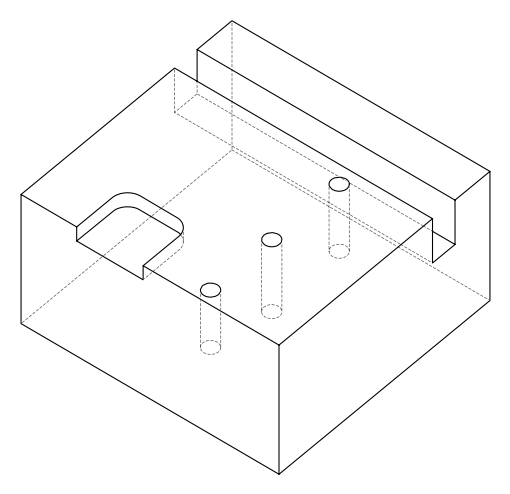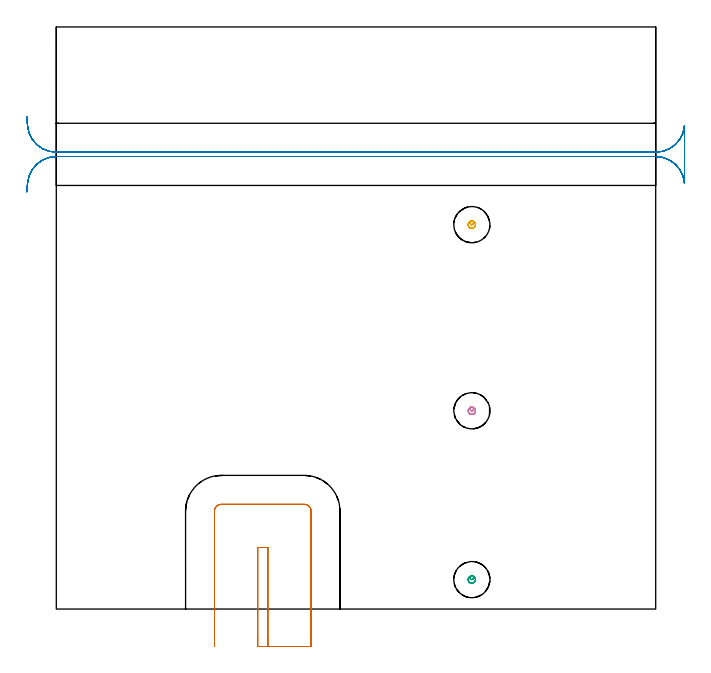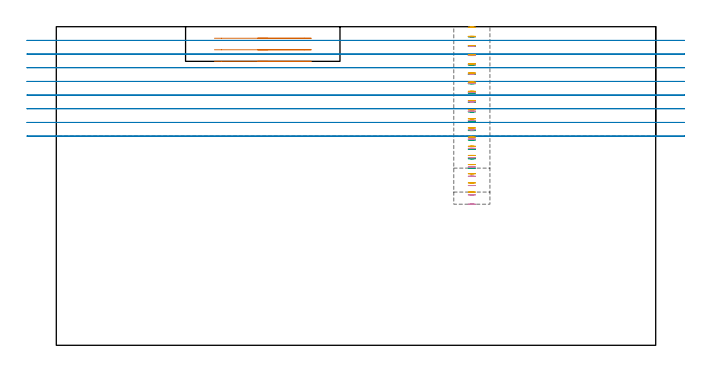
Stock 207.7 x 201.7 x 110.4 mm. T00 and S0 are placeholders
(PLAN: 5 operations, 1 tool changes, 12.3 min)
(1 MILL_SLOT | SLOT_PARTIAL_RECTANGULAR | UGT0201_094 | Follow Part, ap 5, ae 75% | 1.51 min | 28934 mm3)
(2 MILL_RECTANGULAR_SLOT | SLOT_RECTANGULAR | UGT0201_094 | Follow Part, ap 5, ae 75% | 8.14 min | 169253 mm3)
(3 MILL_BLIND_HOLE_FROM_SOLID_MATERIAL | STEP1POCKET | NXT0201_010 | Spiral | 0.77 min | 6013 mm3)
(4 MILL_BLIND_HOLE_FROM_SOLID_MATERIAL_1 | STEP1POCKET_1 | NXT0201_010 | Spiral | 0.96 min | 7553 mm3)
(5 MILL_BLIND_HOLE_FROM_SOLID_MATERIAL_2 | STEP1POCKET_2 | NXT0201_010 | Spiral | 0.91 min | 7034 mm3)
(TOOL UGT0201_094 | End mill 20 mm | D20 FL38 Z4)
(TOOL NXT0201_010 | ENDMILL 10mm [2P460-1000-NA 1630] | D10 FL30 Z6)
(OP 1 MILL_SLOT)
G17 G21 G94 G90
T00 M6
G54
G17 G0 G90 X73.3 Y-13. S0 M3
G43 Z120.4 H0
Z106.4
G94 G1 Y-10. F250.
Y21.3 F500.
X69.8
Y-10.
Y-13. F250.
X88.3
Y-10.
Y33.9 F500.
G3 X85.9 Y36.3 R2.4
G1 X57.2
G3 X54.8 Y33.9 R2.4
G1 Y-10.
Y-13. F250.
G0 X73.3 Z102.4
G1 Y-10.
Y21.3 F500.
X69.8
Y-10.
Y-13. F250.
X88.3
Y-10.
Y33.9 F500.
G3 X85.9 Y36.3 R2.4
G1 X57.2
G3 X54.8 Y33.9 R2.4
G1 Y-10.
Y-13. F250.
G0 X73.3 Z98.4
G1 Y-10.
Y21.3 F500.
X69.8
Y-10.
Y-13. F250.
X88.3
Y-10.
Y33.9 F500.
G3 X85.9 Y36.3 R2.4
G1 X57.2
G3 X54.8 Y33.9 R2.4
G1 Y-10.
Y-13. F250.
G0 Z120.4
M5
M2
(OP 2 MILL_RECTANGULAR_SLOT)
G17 G21 G94 G90
T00 M6
G54
G17 G0 G90 X-10.202 Y144.583 S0 M3
G43 Z120.4 H0
Z105.662
G94 G1 X-9.97 Y147.574 F250.
G2 X0. Y156.8 R10. F500.
G1 X207.7
G2 X217.67 Y147.574 R10.
G1 X217.7
Y167.526
X217.67
G2 X207.7 Y158.3 R10.
G1 X0.
G2 X-9.97 Y167.526 R10.
G1 X-10.202 Y170.517 F250.
G0 Y144.583 Z100.925
G1 X-9.97 Y147.574
G2 X0. Y156.8 R10. F500.
G1 X207.7
G2 X217.67 Y147.574 R10.
G1 X217.7
Y167.526
X217.67
G2 X207.7 Y158.3 R10.
G1 X0.
G2 X-9.97 Y167.526 R10.
G1 X-10.202 Y170.517 F250.
G0 Y144.583 Z96.187
G1 X-9.97 Y147.574
G2 X0. Y156.8 R10. F500.
G1 X207.7
G2 X217.67 Y147.574 R10.
G1 X217.7
Y167.526
X217.67
G2 X207.7 Y158.3 R10.
G1 X0.
G2 X-9.97 Y167.526 R10.
G1 X-10.202 Y170.517 F250.
G0 Y144.583 Z91.45
G1 X-9.97 Y147.574
G2 X0. Y156.8 R10. F500.
G1 X207.7
G2 X217.67 Y147.574 R10.
G1 X217.7
Y167.526
X217.67
G2 X207.7 Y158.3 R10.
G1 X0.
G2 X-9.97 Y167.526 R10.
G1 X-10.202 Y170.517 F250.
G0 Y144.583 Z86.712
G1 X-9.97 Y147.574
G2 X0. Y156.8 R10. F500.
G1 X207.7
G2 X217.67 Y147.574 R10.
G1 X217.7
Y167.526
X217.67
G2 X207.7 Y158.3 R10.
G1 X0.
G2 X-9.97 Y167.526 R10.
G1 X-10.202 Y170.517 F250.
G0 Y144.583 Z81.975
G1 X-9.97 Y147.574
G2 X0. Y156.8 R10. F500.
G1 X207.7
G2 X217.67 Y147.574 R10.
G1 X217.7
Y167.526
X217.67
G2 X207.7 Y158.3 R10.
G1 X0.
G2 X-9.97 Y167.526 R10.
G1 X-10.202 Y170.517 F250.
G0 Y144.583 Z77.237
G1 X-9.97 Y147.574
G2 X0. Y156.8 R10. F500.
G1 X207.7
G2 X217.67 Y147.574 R10.
G1 X217.7
Y167.526
X217.67
G2 X207.7 Y158.3 R10.
G1 X0.
G2 X-9.97 Y167.526 R10.
G1 X-10.202 Y170.517 F250.
G0 Y144.583 Z72.5
G1 X-9.97 Y147.574
G2 X0. Y156.8 R10. F500.
G1 X207.7
G2 X217.67 Y147.574 R10.
G1 X217.7
Y167.526
X217.67
G2 X207.7 Y158.3 R10.
G1 X0.
G2 X-9.97 Y167.526 R10.
G1 X-10.202 Y170.517 F250.
G0 Z120.4
M5
M2
(OP 3 MILL_BLIND_HOLE_FROM_SOLID_MATERIAL)
G17 G21 G94 G90
T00 M6
G54
G17 G0 G90 X144. Y10.2 S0 M3
G43 Z120.4 H1
Z110.15
G94 G3 X144.625 Y10.825 R0.625 F250.
X144. Y11.45 R0.625
X142.75 Y10.2 R1.25
X144. Y11.45 R-1.25
X143.375 Y10.825 R0.625
X144. Y10.2 R0.625
G0 Z106.9
G3 X144.625 Y10.825 R0.625
X144. Y11.45 R0.625
X142.75 Y10.2 R1.25
X144. Y11.45 R-1.25
X143.375 Y10.825 R0.625
X144. Y10.2 R0.625
G0 Z103.65
G3 X144.625 Y10.825 R0.625
X144. Y11.45 R0.625
X142.75 Y10.2 R1.25
X144. Y11.45 R-1.25
X143.375 Y10.825 R0.625
X144. Y10.2 R0.625
G0 Z100.4
G3 X144.625 Y10.825 R0.625
X144. Y11.45 R0.625
X142.75 Y10.2 R1.25
X144. Y11.45 R-1.25
X143.375 Y10.825 R0.625
X144. Y10.2 R0.625
G0 Z97.15
G3 X144.625 Y10.825 R0.625
X144. Y11.45 R0.625
X142.75 Y10.2 R1.25
X144. Y11.45 R-1.25
X143.375 Y10.825 R0.625
X144. Y10.2 R0.625
G0 Z93.9
G3 X144.625 Y10.825 R0.625
X144. Y11.45 R0.625
X142.75 Y10.2 R1.25
X144. Y11.45 R-1.25
X143.375 Y10.825 R0.625
X144. Y10.2 R0.625
G0 Z90.65
G3 X144.625 Y10.825 R0.625
X144. Y11.45 R0.625
X142.75 Y10.2 R1.25
X144. Y11.45 R-1.25
X143.375 Y10.825 R0.625
X144. Y10.2 R0.625
G0 Z87.4
G3 X144.625 Y10.825 R0.625
X144. Y11.45 R0.625
X142.75 Y10.2 R1.25
X144. Y11.45 R-1.25
X143.375 Y10.825 R0.625
X144. Y10.2 R0.625
G0 Z84.15
G3 X144.625 Y10.825 R0.625
X144. Y11.45 R0.625
X142.75 Y10.2 R1.25
X144. Y11.45 R-1.25
X143.375 Y10.825 R0.625
X144. Y10.2 R0.625
G0 Z80.9
G3 X144.625 Y10.825 R0.625
X144. Y11.45 R0.625
X142.75 Y10.2 R1.25
X144. Y11.45 R-1.25
X143.375 Y10.825 R0.625
X144. Y10.2 R0.625
G0 Z77.65
G3 X144.625 Y10.825 R0.625
X144. Y11.45 R0.625
X142.75 Y10.2 R1.25
X144. Y11.45 R-1.25
X143.375 Y10.825 R0.625
X144. Y10.2 R0.625
G0 Z74.4
G3 X144.625 Y10.825 R0.625
X144. Y11.45 R0.625
X142.75 Y10.2 R1.25
X144. Y11.45 R-1.25
X143.375 Y10.825 R0.625
X144. Y10.2 R0.625
G0 Z71.15
G3 X144.625 Y10.825 R0.625
X144. Y11.45 R0.625
X142.75 Y10.2 R1.25
X144. Y11.45 R-1.25
X143.375 Y10.825 R0.625
X144. Y10.2 R0.625
G0 Z67.9
G3 X144.625 Y10.825 R0.625
X144. Y11.45 R0.625
X142.75 Y10.2 R1.25
X144. Y11.45 R-1.25
X143.375 Y10.825 R0.625
X144. Y10.2 R0.625
G0 Z64.65
G3 X144.625 Y10.825 R0.625
X144. Y11.45 R0.625
X142.75 Y10.2 R1.25
X144. Y11.45 R-1.25
X143.375 Y10.825 R0.625
X144. Y10.2 R0.625
G0 Z61.4
G3 X144.625 Y10.825 R0.625
X144. Y11.45 R0.625
X142.75 Y10.2 R1.25
X144. Y11.45 R-1.25
X143.375 Y10.825 R0.625
X144. Y10.2 R0.625
G0 Z120.4
M5
M2
(OP 4 MILL_BLIND_HOLE_FROM_SOLID_MATERIAL_1)
G17 G21 G94 G90
T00 M6
G54
G17 G0 G90 X144. Y68.7 S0 M3
G43 Z120.4 H1
Z110.175
G94 G3 X144.625 Y69.325 R0.625 F250.
X144. Y69.95 R0.625
X142.75 Y68.7 R1.25
X144. Y69.95 R-1.25
X143.375 Y69.325 R0.625
X144. Y68.7 R0.625
G0 Z106.95
G3 X144.625 Y69.325 R0.625
X144. Y69.95 R0.625
X142.75 Y68.7 R1.25
X144. Y69.95 R-1.25
X143.375 Y69.325 R0.625
X144. Y68.7 R0.625
G0 Z103.725
G3 X144.625 Y69.325 R0.625
X144. Y69.95 R0.625
X142.75 Y68.7 R1.25
X144. Y69.95 R-1.25
X143.375 Y69.325 R0.625
X144. Y68.7 R0.625
G0 Z100.5
G3 X144.625 Y69.325 R0.625
X144. Y69.95 R0.625
X142.75 Y68.7 R1.25
X144. Y69.95 R-1.25
X143.375 Y69.325 R0.625
X144. Y68.7 R0.625
G0 Z97.275
G3 X144.625 Y69.325 R0.625
X144. Y69.95 R0.625
X142.75 Y68.7 R1.25
X144. Y69.95 R-1.25
X143.375 Y69.325 R0.625
X144. Y68.7 R0.625
G0 Z94.05
G3 X144.625 Y69.325 R0.625
X144. Y69.95 R0.625
X142.75 Y68.7 R1.25
X144. Y69.95 R-1.25
X143.375 Y69.325 R0.625
X144. Y68.7 R0.625
G0 Z90.825
G3 X144.625 Y69.325 R0.625
X144. Y69.95 R0.625
X142.75 Y68.7 R1.25
X144. Y69.95 R-1.25
X143.375 Y69.325 R0.625
X144. Y68.7 R0.625
G0 Z87.6
G3 X144.625 Y69.325 R0.625
X144. Y69.95 R0.625
X142.75 Y68.7 R1.25
X144. Y69.95 R-1.25
X143.375 Y69.325 R0.625
X144. Y68.7 R0.625
G0 Z84.375
G3 X144.625 Y69.325 R0.625
X144. Y69.95 R0.625
X142.75 Y68.7 R1.25
X144. Y69.95 R-1.25
X143.375 Y69.325 R0.625
X144. Y68.7 R0.625
G0 Z81.15
G3 X144.625 Y69.325 R0.625
X144. Y69.95 R0.625
X142.75 Y68.7 R1.25
X144. Y69.95 R-1.25
X143.375 Y69.325 R0.625
X144. Y68.7 R0.625
G0 Z77.925
G3 X144.625 Y69.325 R0.625
X144. Y69.95 R0.625
X142.75 Y68.7 R1.25
X144. Y69.95 R-1.25
X143.375 Y69.325 R0.625
X144. Y68.7 R0.625
G0 Z74.7
G3 X144.625 Y69.325 R0.625
X144. Y69.95 R0.625
X142.75 Y68.7 R1.25
X144. Y69.95 R-1.25
X143.375 Y69.325 R0.625
X144. Y68.7 R0.625
G0 Z71.475
G3 X144.625 Y69.325 R0.625
X144. Y69.95 R0.625
X142.75 Y68.7 R1.25
X144. Y69.95 R-1.25
X143.375 Y69.325 R0.625
X144. Y68.7 R0.625
G0 Z68.25
G3 X144.625 Y69.325 R0.625
X144. Y69.95 R0.625
X142.75 Y68.7 R1.25
X144. Y69.95 R-1.25
X143.375 Y69.325 R0.625
X144. Y68.7 R0.625
G0 Z65.025
G3 X144.625 Y69.325 R0.625
X144. Y69.95 R0.625
X142.75 Y68.7 R1.25
X144. Y69.95 R-1.25
X143.375 Y69.325 R0.625
X144. Y68.7 R0.625
G0 Z61.8
G3 X144.625 Y69.325 R0.625
X144. Y69.95 R0.625
X142.75 Y68.7 R1.25
X144. Y69.95 R-1.25
X143.375 Y69.325 R0.625
X144. Y68.7 R0.625
G0 Z58.575
G3 X144.625 Y69.325 R0.625
X144. Y69.95 R0.625
X142.75 Y68.7 R1.25
X144. Y69.95 R-1.25
X143.375 Y69.325 R0.625
X144. Y68.7 R0.625
G0 Z55.35
G3 X144.625 Y69.325 R0.625
X144. Y69.95 R0.625
X142.75 Y68.7 R1.25
X144. Y69.95 R-1.25
X143.375 Y69.325 R0.625
X144. Y68.7 R0.625
G0 Z52.125
G3 X144.625 Y69.325 R0.625
X144. Y69.95 R0.625
X142.75 Y68.7 R1.25
X144. Y69.95 R-1.25
X143.375 Y69.325 R0.625
X144. Y68.7 R0.625
G0 Z48.9
G3 X144.625 Y69.325 R0.625
X144. Y69.95 R0.625
X142.75 Y68.7 R1.25
X144. Y69.95 R-1.25
X143.375 Y69.325 R0.625
X144. Y68.7 R0.625
G0 Z120.4
M5
M2
(OP 5 MILL_BLIND_HOLE_FROM_SOLID_MATERIAL_2)
G17 G21 G94 G90
T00 M6
G54
G17 G0 G90 X144. Y133.2 S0 M3
G43 Z120.4 H1
Z110.226
G94 G3 X144.625 Y133.825 R0.625 F250.
X144. Y134.45 R0.625
X142.75 Y133.2 R1.25
X144. Y134.45 R-1.25
X143.375 Y133.825 R0.625
X144. Y133.2 R0.625
G0 Z107.053
G3 X144.625 Y133.825 R0.625
X144. Y134.45 R0.625
X142.75 Y133.2 R1.25
X144. Y134.45 R-1.25
X143.375 Y133.825 R0.625
X144. Y133.2 R0.625
G0 Z103.879
G3 X144.625 Y133.825 R0.625
X144. Y134.45 R0.625
X142.75 Y133.2 R1.25
X144. Y134.45 R-1.25
X143.375 Y133.825 R0.625
X144. Y133.2 R0.625
G0 Z100.705
G3 X144.625 Y133.825 R0.625
X144. Y134.45 R0.625
X142.75 Y133.2 R1.25
X144. Y134.45 R-1.25
X143.375 Y133.825 R0.625
X144. Y133.2 R0.625
G0 Z97.532
G3 X144.625 Y133.825 R0.625
X144. Y134.45 R0.625
X142.75 Y133.2 R1.25
X144. Y134.45 R-1.25
X143.375 Y133.825 R0.625
X144. Y133.2 R0.625
G0 Z94.358
G3 X144.625 Y133.825 R0.625
X144. Y134.45 R0.625
X142.75 Y133.2 R1.25
X144. Y134.45 R-1.25
X143.375 Y133.825 R0.625
X144. Y133.2 R0.625
G0 Z91.184
G3 X144.625 Y133.825 R0.625
X144. Y134.45 R0.625
X142.75 Y133.2 R1.25
X144. Y134.45 R-1.25
X143.375 Y133.825 R0.625
X144. Y133.2 R0.625
G0 Z88.011
G3 X144.625 Y133.825 R0.625
X144. Y134.45 R0.625
X142.75 Y133.2 R1.25
X144. Y134.45 R-1.25
X143.375 Y133.825 R0.625
X144. Y133.2 R0.625
G0 Z84.837
G3 X144.625 Y133.825 R0.625
X144. Y134.45 R0.625
X142.75 Y133.2 R1.25
X144. Y134.45 R-1.25
X143.375 Y133.825 R0.625
X144. Y133.2 R0.625
G0 Z81.663
G3 X144.625 Y133.825 R0.625
X144. Y134.45 R0.625
X142.75 Y133.2 R1.25
X144. Y134.45 R-1.25
X143.375 Y133.825 R0.625
X144. Y133.2 R0.625
G0 Z78.489
G3 X144.625 Y133.825 R0.625
X144. Y134.45 R0.625
X142.75 Y133.2 R1.25
X144. Y134.45 R-1.25
X143.375 Y133.825 R0.625
X144. Y133.2 R0.625
G0 Z75.316
G3 X144.625 Y133.825 R0.625
X144. Y134.45 R0.625
X142.75 Y133.2 R1.25
X144. Y134.45 R-1.25
X143.375 Y133.825 R0.625
X144. Y133.2 R0.625
G0 Z72.142
G3 X144.625 Y133.825 R0.625
X144. Y134.45 R0.625
X142.75 Y133.2 R1.25
X144. Y134.45 R-1.25
X143.375 Y133.825 R0.625
X144. Y133.2 R0.625
G0 Z68.968
G3 X144.625 Y133.825 R0.625
X144. Y134.45 R0.625
X142.75 Y133.2 R1.25
X144. Y134.45 R-1.25
X143.375 Y133.825 R0.625
X144. Y133.2 R0.625
G0 Z65.795
G3 X144.625 Y133.825 R0.625
X144. Y134.45 R0.625
X142.75 Y133.2 R1.25
X144. Y134.45 R-1.25
X143.375 Y133.825 R0.625
X144. Y133.2 R0.625
G0 Z62.621
G3 X144.625 Y133.825 R0.625
X144. Y134.45 R0.625
X142.75 Y133.2 R1.25
X144. Y134.45 R-1.25
X143.375 Y133.825 R0.625
X144. Y133.2 R0.625
G0 Z59.447
G3 X144.625 Y133.825 R0.625
X144. Y134.45 R0.625
X142.75 Y133.2 R1.25
X144. Y134.45 R-1.25
X143.375 Y133.825 R0.625
X144. Y133.2 R0.625
G0 Z56.274
G3 X144.625 Y133.825 R0.625
X144. Y134.45 R0.625
X142.75 Y133.2 R1.25
X144. Y134.45 R-1.25
X143.375 Y133.825 R0.625
X144. Y133.2 R0.625
G0 Z53.1
G3 X144.625 Y133.825 R0.625
X144. Y134.45 R0.625
X142.75 Y133.2 R1.25
X144. Y134.45 R-1.25
X143.375 Y133.825 R0.625
X144. Y133.2 R0.625
G0 Z120.4
M5
M2
